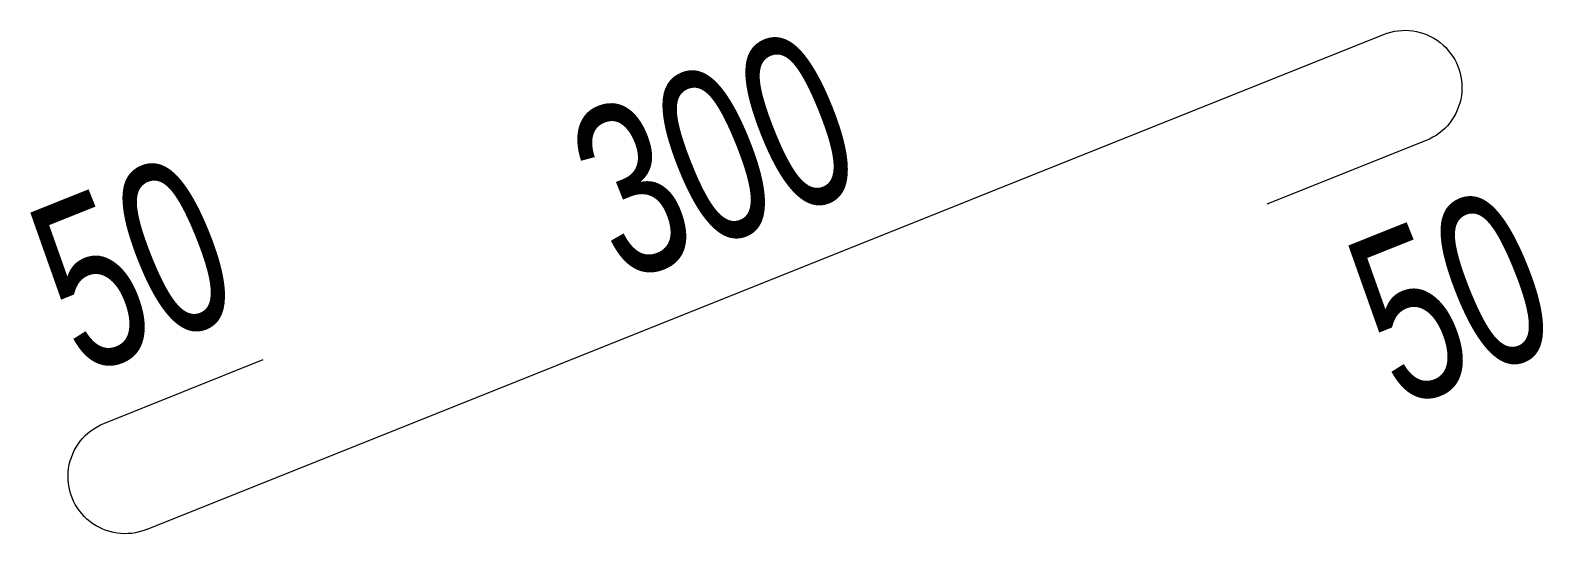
# Model space of a CAD drawing. Extents: x 451.5 to 467.4, y 949.7 to 955.
import ezdxf
from ezdxf.enums import TextEntityAlignment as Align

# ---------------------------------------------------------------- set-up
doc = ezdxf.new("R2010")
doc.units = 0
doc.layers.add('1', color=1, linetype='Continuous')
doc.layers.add('3', color=3, linetype='Continuous')
doc.styles.add('2', font='vn_vni.shx', dxfattribs={"width": 0.7, "height": 1.8})

msp = doc.modelspace()

# ---------------------------------------------------------------- linework, layer by layer
at = {"layer": '3'}
msp.add_line((452.748, 949.725), (465.736, 954.92), dxfattribs=at)
for points in [[(465.736, 954.92, -1), (466.182, 953.806), (464.51, 953.138)], [(452.748, 949.725, -1), (452.302, 950.839), (453.973, 951.508)]]:
    msp.add_lwpolyline(points, format="xyb", dxfattribs=at)

# ---------------------------------------------------------------- texts
at = {"layer": '1', "style": '2', "width": 0.7}
for tag, p in [('300', (459.242, 952.323)), ('50', (453.138, 951.174)), ('50', (466.976, 950.829))]:
    msp.add_attdef(tag, text='0', height=1.8, rotation=21.8014, dxfattribs=at).set_placement(p, align=Align.BOTTOM_CENTER)

doc.saveas('drawing.dxf')
